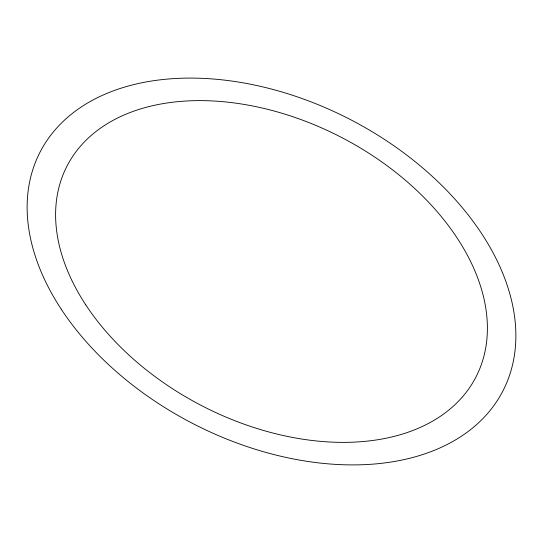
<?xml version="1.0" encoding="UTF-8"?>
<svg xmlns="http://www.w3.org/2000/svg" width="543" height="543" viewBox="0 0 543 543"><rect width="100%" height="100%" fill="white"/><g stroke="black" fill="none" stroke-linecap="round" stroke-linejoin="round"><path stroke-width="0.81" d="M61.291 309.272A260.416 171.188 27.3 0 0 484.519 416.881A260.416 171.188 27.3 0 0 268.69 88.339A260.416 171.188 27.3 0 0 61.291 309.272M85.78 304.874A230.076 151.246 27.3 0 0 459.697 399.947A230.076 151.246 27.3 0 0 269.023 109.679A230.076 151.246 27.3 0 0 85.78 304.874"/></g></svg>
